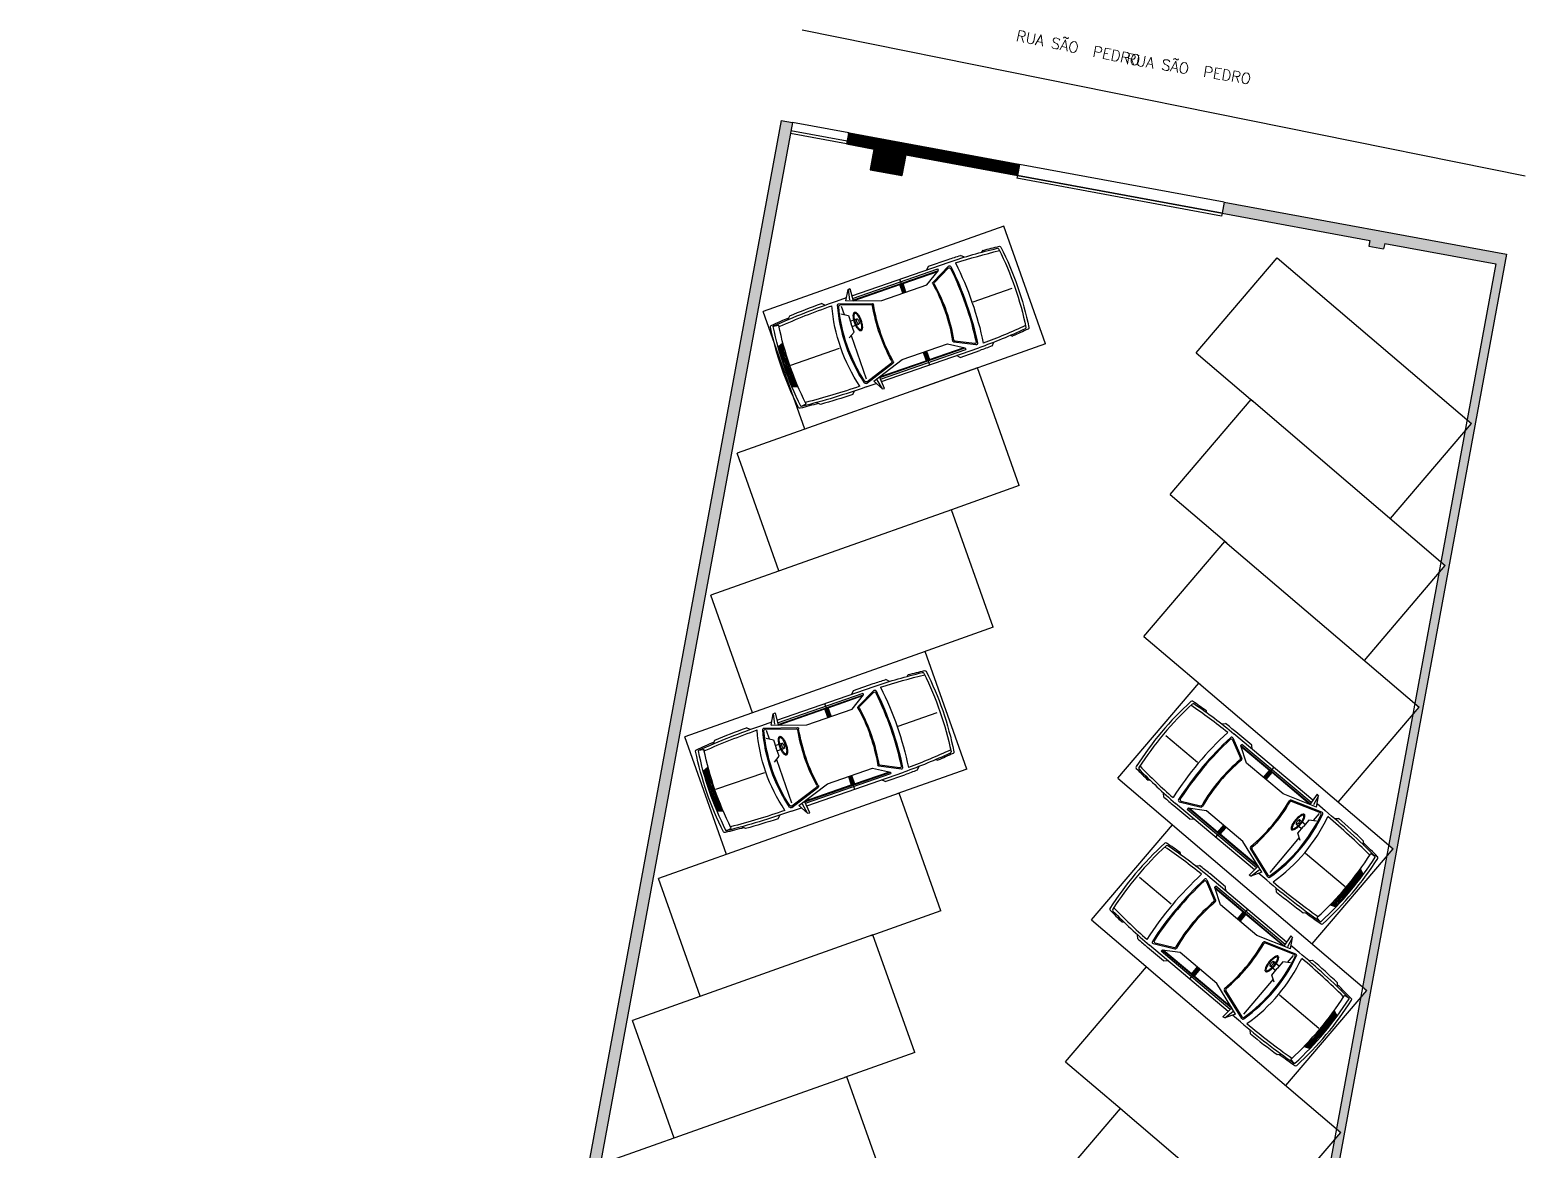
# Model space of a CAD drawing. Extents: x -21354 to 15991, y -13146 to -3381.
# Drawn here: x -21105 to -18469, y -5355 to -3381 of the extents above; entities that cross this region are included whole.
import ezdxf

# ---------------------------------------------------------------- set-up
doc = ezdxf.new("R2010")
doc.units = 0
doc.header["$LTSCALE"] = 100
doc.header["$MEASUREMENT"] = 0
for name, color, linetype in [('4 - CAR', 2, 'CONTINUOUS'), ('4 - HACHURA PAREDE', 251, 'CONTINUOUS'), ('4 - P01', 1, 'CONTINUOUS'), ('4 - P02', 2, 'CONTINUOUS'), ('4 - P03', 3, 'CONTINUOUS'), ('4 - P04', 4, 'CONTINUOUS')]:
    doc.layers.add(name, color=color, linetype=linetype)
doc.styles.add('C-75', font='romans.shx', dxfattribs={"height": 15})
pattern_1 = [(45, (-28863.88368, -12923.57572), (-0.0883883476, 0.0883883476), [])]

# ---------------------------------------------------------------- blocks, each defined once
blk = doc.blocks.new('Carrom')
at = {"layer": '4 - CAR'}
for p, q in [((98.3, 159.6), (103.3, 154.6)), ((140.8, 149.7), (150.8, 167.3)), ((150.8, 167.3), (147.3, 149.3)), ((150.8, 167.3), (154.6, 167.9)), ((154.6, 167.9), (152.8, 145.7)), ((298.3, 159.7), (293.3, 154.7)), ((298.3, 159.7), (335, 159.7)), ((358.1, 159.3), (363.3, 154.1)), ((6, 149.6), (13.9, 148.5)), ((38.6, 157.3), (33.3, 151.9)), ((125, 154.7), (143.7, 154.7)), ((127.5, 148.9), (183, 130.4)), ((128.9, 146.3), (180.7, 129.1)), ((129.8, 60.2), (129.8, 141)), ((140.8, 149.7), (200.8, 129.7)), ((152.8, 145.7), (239.9, 145.7)), ((152.9, 146.7), (312.5, 146.7)), ((153.1, 149.7), (312.5, 149.7)), ((153.5, 154.7), (335, 154.7)), ((239.9, 129.7), (239.9, 145.7)), ((240.9, 129.7), (240.9, 146.7)), ((242.9, 129.7), (242.9, 154.7)), ((244.9, 129.7), (244.9, 146.7)), ((245.9, 145.7), (310.9, 145.7)), ((245.9, 129.7), (245.9, 145.7)), ((285, 129.7), (312.5, 146.7)), ((331.9, 148.2), (296.7, 130.6)), ((330.2, 145.1), (298.9, 129.4)), ((312.5, 146.7), (312.5, 149.7)), ((395.5, 152.3), (398.5, 154.6)), ((11.5, 115.9), (1.2, 111.8)), ((200.8, 129.7), (285, 129.7)), ((12, 74.7), (103, 74.7)), ((124.9, 63.2), (136.3, 56.2)), ((136.3, 56.2), (136.3, 40.9)), ((352, 74.7), (425, 74.7)), ((11.5, 33.5), (1.2, 37.7)), ((136.3, 45.9), (143, 45.9)), ((136.3, 25.7), (136.3, 40.9)), ((136.3, 35.9), (143, 35.9)), ((144.6, 45.9), (148.7, 45.9)), ((144.6, 35.9), (148.7, 35.9)), ((6, -0.1), (13.9, 0.9)), ((124.9, 18.6), (136.3, 25.7)), ((127.5, 0.6), (183, 19)), ((128.9, 3.1), (180.7, 20.4)), ((129.8, 5.5), (129.8, 21.6)), ((140.8, -0.3), (200.8, 19.7)), ((150.8, -17.9), (147.3, 0.2)), ((154.6, -18.4), (152.8, 3.7)), ((152.8, 3.7), (239.9, 3.7)), ((152.9, 2.7), (312.5, 2.7)), ((200.8, 19.7), (285, 19.7)), ((239.9, 19.7), (239.9, 3.7)), ((240.9, 19.7), (240.9, 2.7)), ((242.9, 19.7), (242.9, -5.3)), ((244.9, 19.7), (244.9, 2.7)), ((245.9, 19.7), (245.9, 3.7)), ((245.9, 3.7), (310.9, 3.7)), ((285, 19.7), (312.5, 2.7)), ((331.9, 1.3), (296.7, 18.9)), ((330.2, 4.3), (298.9, 20)), ((312.5, 2.7), (312.5, -0.3)), ((33.3, -2.5), (38.6, -7.8)), ((103.3, -5.2), (98.3, -10.1)), ((125, -5.3), (143.7, -5.3)), ((140.8, -0.3), (150.8, -17.9)), ((150.8, -17.9), (154.6, -18.4)), ((153.1, -0.3), (312.5, -0.3)), ((153.5, -5.3), (335, -5.3)), ((293.3, -5.3), (298.3, -10.3)), ((298.3, -10.3), (335, -10.3)), ((363.3, -4.6), (358.1, -9.8)), ((395.5, -2.9), (398.5, -5.2))]:
    blk.add_line(p, q, dxfattribs=at)
for points in [[(148.7, 58.4, 0.22377), (146.9, 57.5, 0.090414), (144.5, 53.3, 0.047239), (143.2, 48.1, 0.035198), (142.7, 40.9, 0.035198), (143.2, 33.7, 0.047239), (144.5, 28.5, 0.090414), (146.9, 24.3, 0.22377), (148.7, 23.4, 0.22377), (150.6, 24.3, 0.090414), (152.9, 28.5, 0.047239), (154.2, 33.7, 0.035198), (154.7, 40.9, 0.035198), (154.2, 48.1, 0.047239), (152.9, 53.3, 0.090414), (150.6, 57.5, 0.22377)], [(148.7, 56.4, 0.249518), (147.4, 55.7, 0.080335), (145.7, 51.9, 0.039271), (144.8, 47.3, 0.028768), (144.4, 40.9, 0.028768), (144.8, 34.5, 0.039271), (145.7, 29.9, 0.080335), (147.4, 26.1, 0.249518), (148.7, 25.4, 0.249518), (150, 26.1, 0.080335), (151.8, 29.9, 0.039271), (152.7, 34.5, 0.028768), (153, 40.9, 0.028768), (152.7, 47.3, 0.039271), (151.8, 51.9, 0.080335), (150, 55.7, 0.249518)], [(148.7, 35.9, 0.22377), (149.2, 36.2, 0.090414), (149.9, 37.4, 0.047239), (150.3, 38.9, 0.035198), (150.4, 40.9, 0.035198), (150.3, 43, 0.047239), (149.9, 44.4, 0.090414), (149.2, 45.7, 0.22377), (148.7, 45.9, 0.22377), (148.2, 45.7, 0.090414), (147.5, 44.4, 0.047239), (147.1, 43, 0.035198), (147, 40.9, 0.035198), (147.1, 38.9, 0.047239), (147.5, 37.4, 0.090414), (148.2, 36.2, 0.22377)]]:
    blk.add_lwpolyline(points, format="xyb", close=True, dxfattribs=at)
for centre, radius, start, end in [((118.8, -1137.7), 1297.5, 90.9021, 93.5413), ((327.7, -789.7), 949.4, 88.1654, 89.5555), ((565, 74.7), 570, 172.4289, 187.5711), ((2.5, 149.5), 2.5, 95.1626, 172.4289), ((565, 74.7), 565, 172.4531, 187.5469), ((118.8, -1137.7), 1295, 93.6667, 95.1626), ((5.9, 148.8), 1, 95.0135, 172.4531), ((5.9, 148.6), 1, 82.3719, 172.4734), ((118.8, -1137.7), 1292.5, 89.7229, 95.0135), ((565, 74.7), 555, 172.4749, 180), ((13.8, 147.5), 1, 352.4749, 82.3719), ((118.8, -1137.7), 1287.5, 90.1823, 94.6429), ((401.3, 74.7), 296.3, 165.3334, 194.6666), ((401.3, 74.7), 286.3, 165.3451, 194.6549), ((401.3, 74.7), 284.3, 165.7797, 194.2203), ((126.7, 146.5), 2.5, 71.5651, 165.3451), ((128.2, 143.9), 2.5, 71.5651, 165.7797), ((331.4, 142.9), 2.5, 6.9827, 116.5651), ((333, 145.9), 2.5, 7.2712, 116.5651), ((-225, 74.7), 563, 353.0173, 6.9827), ((327.7, -789.7), 944.4, 84.2048, 89.5555), ((-225, 74.7), 565, 352.7288, 7.2712), ((-225, 74.7), 575, 352.5187, 7.4813), ((327.7, -789.7), 939.4, 84.0128, 88.9368), ((327.7, -789.7), 946.9, 83.9288, 85.7086), ((422.8, 147.4), 2.5, 7.4274, 84.2048), ((-135, 74.7), 565, 352.5726, 7.4274), ((427.6, 149.5), 2.5, 7.567, 83.9288), ((-135, 74.7), 570, 352.433, 7.567), ((565, 74.7), 563, 176.142, 180), ((565, 74.7), 561, 176.044, 180), ((565, 74.7), 559, 175.9453, 180), ((565, 74.7), 557, 175.8457, 180), ((485, 74.7), 307, 170.3354, 189.6646), ((485, 74.7), 305, 170.0159, 189.9841), ((179.9, 126.7), 2.5, 350.3354, 71.5651), ((182.2, 128), 2.5, 350.0159, 71.5651), ((297.8, 128.3), 2.5, 116.5651, 190.0386), ((-5, 74.7), 305, 349.9614, 10.0386), ((300, 127.2), 2.5, 116.5651, 189.7621), ((-5, 74.7), 307, 350.2379, 9.7621), ((565, 74.7), 563, 180, 183.858), ((565, 74.7), 561, 180, 183.956), ((565, 74.7), 559, 180, 184.0547), ((565, 74.7), 557, 180, 184.1543), ((565, 74.7), 555, 180, 187.5251), ((5.9, 0.8), 1, 187.5266, 277.6281), ((5.9, 0.6), 1, 187.5469, 264.9865), ((13.8, 1.9), 1, 277.6281, 7.5251), ((118.8, 1287.2), 1287.5, 265.3571, 269.8177), ((126.7, 2.9), 2.5, 194.6549, 288.4349), ((128.2, 5.5), 2.5, 194.2203, 288.4349), ((179.9, 22.8), 2.5, 288.4349, 9.6646), ((182.2, 21.4), 2.5, 288.4349, 9.9841), ((297.8, 21.1), 2.5, 169.9614, 243.4349), ((300, 22.2), 2.5, 170.2379, 243.4349), ((331.4, 6.6), 2.5, 243.4349, 353.0173), ((333, 3.5), 2.5, 243.4349, 352.7288), ((327.7, 939.1), 939.4, 271.0632, 275.9872), ((422.8, 2), 2.5, 275.7952, 352.5726), ((2.5, -0.1), 2.5, 187.5711, 264.8374), ((118.8, 1287.2), 1295, 264.8374, 266.3333), ((118.8, 1287.2), 1292.5, 264.9865, 270.2771), ((118.8, 1287.2), 1297.5, 266.4587, 269.0979), ((327.7, 939.1), 944.4, 270.4445, 275.7952), ((327.7, 939.1), 949.4, 270.4445, 271.8346), ((327.7, 939.1), 946.9, 274.2914, 276.0712), ((427.6, 0), 2.5, 276.0712, 352.433)]:
    blk.add_arc(centre, radius, start, end, dxfattribs=at)

msp = doc.modelspace()

# ---------------------------------------------------------------- hatches: boundary and pattern name
at = {"layer": '4 - HACHURA PAREDE', "ltscale": 0.2}
h = msp.add_hatch(dxfattribs=at)
h.set_pattern_fill('ANSI31', color=251, style=0)
h.set_pattern_definition(pattern_1)
h.paths.add_polyline_path([(-21104.9, -6366.9), (-21104.9, -6391.9), (-20966.9, -6391.9), (-20966.9, -6401.9), (-20941.9, -6401.9), (-20941.9, -6391.9), (-20649.9, -6391.9), (-20649.9, -6404.9), (-20615.4, -6404.9), (-20615.4, -6391.9), (-20286.4, -6391.9), (-19760.7, -3544), (-19780.4, -3540.4), (-20302.2, -6366.9)])
h = msp.add_hatch(dxfattribs=at)
h.set_pattern_fill('ANSI31', color=251, style=0)
h.set_pattern_definition(pattern_1)
h.paths.add_polyline_path([(-19560.8, -3601.2), (-19364.1, -3637.5), (-19360.5, -3617.9), (-19661.4, -3562.3), (-19665, -3582), (-19616.8, -3590.9), (-19623.5, -3627.3), (-19567.5, -3637.6)])
h = msp.add_hatch(dxfattribs=at)
h.set_pattern_fill('ANSI31', color=251, style=0)
h.set_pattern_definition(pattern_1)
h.paths.add_polyline_path([(-18999.6, -3684.5), (-19003.2, -3704.2), (-18742.6, -3752.3), (-18744.4, -3762.1), (-18718.4, -3766.9), (-18716.5, -3757.1), (-18520.4, -3793.3), (-18571.1, -4068.1), (-18563.4, -4074.7), (-18574.7, -4087.9), (-18617.2, -4317.9), (-18609.6, -4324.5), (-18620.9, -4337.7), (-18663.3, -4567.8), (-18655.7, -4574.3), (-18667, -4587.5), (-18709.4, -4817.6), (-18701.8, -4824.1), (-18713.1, -4837.4), (-18755.6, -5067.4), (-18747.9, -5073.9), (-18759.2, -5087.2), (-18801.7, -5317.2), (-18794, -5323.7), (-18805.3, -5337), (-18847.8, -5567), (-18840.1, -5573.5), (-18851.4, -5586.8), (-18893.9, -5816.8), (-18889.4, -5820.7), (-18896.1, -5828.6), (-18940, -6066.6), (-18932.4, -6073.2), (-18943.7, -6086.4), (-18947.1, -6105.2, -0.223071), (-18947.5, -6107.3, -0.000076), (-18947.6, -6107.4), (-18986.1, -6316.4), (-18975.4, -6325.6), (-18991.3, -6344.3), (-19028.5, -6545.6), (-19013.7, -6548.3), (-18502, -3776.4)])

# ---------------------------------------------------------------- linework, layer by layer
at = {"layer": '4 - P01', "color": 251, "ltscale": 0.2}
for p, q in [((-19661.4, -3562.3), (-19760.7, -3544)), ((-18999.6, -3684.5), (-19360.5, -3617.9)), ((-19314.5, -3934.1), (-19388.1, -3726.7)), ((-19048.6, -3950), (-18905.8, -3782.6)), ((-19738.6, -4084.6), (-19812.2, -3877.3)), ((-19360.6, -4183.9), (-19434.2, -3976.6)), ((-19094.7, -4199.8), (-18951.9, -4032.5)), ((-18706.2, -4242), (-18563.4, -4074.7)), ((-19784.7, -4334.4), (-19858.3, -4127.1)), ((-19406.7, -4433.7), (-19480.3, -4226.4)), ((-19140.8, -4449.7), (-18998.1, -4282.3)), ((-18752.3, -4491.9), (-18609.6, -4324.5)), ((-19830.8, -4584.2), (-19904.4, -4376.9)), ((-19452.9, -4683.5), (-19526.4, -4476.2)), ((-19186.9, -4699.5), (-19044.2, -4532.1)), ((-18798.4, -4741.7), (-18655.7, -4574.3)), ((-19876.9, -4834), (-19950.5, -4626.7)), ((-19499, -4933.3), (-19572.6, -4726)), ((-19233.1, -4949.3), (-19090.3, -4781.9)), ((-18844.5, -4991.5), (-18701.8, -4824.1)), ((-19923.1, -5083.8), (-19996.6, -4876.5)), ((-19545.1, -5183.1), (-19618.7, -4975.8)), ((-19279.2, -5199.1), (-19136.4, -5031.7)), ((-18890.7, -5241.3), (-18747.9, -5073.9)), ((-19969.2, -5333.7), (-20042.8, -5126.3)), ((-19591.2, -5433), (-19664.8, -5225.6)), ((-19325.3, -5448.9), (-19182.5, -5281.5)), ((-18936.8, -5491.1), (-18794, -5323.7))]:
    msp.add_line(p, q, dxfattribs=at)
at = {"layer": '4 - P01', "color": 251}
for p, q in [((-19388.1, -3726.7), (-19812.2, -3877.3)), ((-18905.8, -3782.6), (-18563.4, -4074.7)), ((-19314.5, -3934.1), (-19542.8, -4015.1)), ((-19048.6, -3950), (-18948.8, -4035.1)), ((-19434.2, -3976.6), (-19858.3, -4127.1)), ((-18951.9, -4032.5), (-18609.6, -4324.5)), ((-19360.6, -4183.9), (-19480.3, -4226.4)), ((-19094.7, -4199.8), (-18995, -4284.9)), ((-19480.3, -4226.4), (-19904.4, -4376.9)), ((-18998.1, -4282.3), (-18655.7, -4574.3)), ((-19406.7, -4433.7), (-19530.3, -4477.6)), ((-19140.8, -4449.7), (-19041.1, -4534.7)), ((-19526.4, -4476.2), (-19950.5, -4626.7)), ((-19044.2, -4532.1), (-18701.8, -4824.1)), ((-19452.9, -4683.5), (-19576.4, -4727.4)), ((-19186.9, -4699.5), (-19087.2, -4784.5)), ((-19572.6, -4726), (-19996.6, -4876.5)), ((-19090.3, -4781.9), (-18747.9, -5073.9)), ((-19499, -4933.3), (-19622.5, -4977.2)), ((-19233.1, -4949.3), (-19133.3, -5034.4)), ((-19618.7, -4975.8), (-20042.8, -5126.3)), ((-19136.4, -5031.7), (-18794, -5323.7)), ((-19545.1, -5183.1), (-19668.6, -5227)), ((-19279.2, -5199.1), (-19179.4, -5284.2)), ((-19664.8, -5225.6), (-20088.9, -5376.1)), ((-19182.5, -5281.5), (-18840.1, -5573.5))]:
    msp.add_line(p, q, dxfattribs=at)
at = {"layer": '4 - P02', "color": 251}
msp.add_line((-19743.2, -3381), (-18468.9, -3638.4), dxfattribs=at)
at = {"layer": '4 - P02', "color": 251, "ltscale": 0.2}
for p, q in [((-19665, -3582), (-19764.3, -3563.7)), ((-19664.1, -3577.1), (-19763.4, -3558.7)), ((-19364.1, -3637.5), (-19365, -3642.5)), ((-19003.2, -3704.2), (-19364.1, -3637.5)), ((-19364.1, -3637.5), (-19003.2, -3704.2)), ((-19004.1, -3709.1), (-19365, -3642.5)), ((-19003.2, -3704.2), (-19004.1, -3709.1)), ((-19003.2, -3704.2), (-19004.1, -3709.1))]:
    msp.add_line(p, q, dxfattribs=at)
at = {"layer": '4 - P03', "color": 251}
for p, q in [((-19780.4, -3540.4), (-20302.2, -6366.9)), ((-19760.7, -3544), (-20286.4, -6391.9)), ((-19780.4, -3540.4), (-19760.7, -3544)), ((-19661.4, -3562.3), (-19665, -3582)), ((-19665, -3582), (-19616.8, -3590.9)), ((-19661.4, -3562.3), (-19360.5, -3617.9)), ((-19616.8, -3590.9), (-19623.5, -3627.3)), ((-19560.8, -3601.2), (-19567.5, -3637.6)), ((-19560.8, -3601.2), (-19364.1, -3637.5)), ((-19623.5, -3627.3), (-19567.5, -3637.6)), ((-19360.5, -3617.9), (-19364.1, -3637.5)), ((-18999.6, -3684.5), (-19003.2, -3704.2)), ((-18999.6, -3684.5), (-18502, -3776.4)), ((-19003.2, -3704.2), (-18742.6, -3752.3)), ((-18742.6, -3752.3), (-18744.4, -3762.1)), ((-18744.4, -3762.1), (-18718.4, -3766.9)), ((-18716.5, -3757.1), (-18718.4, -3766.9)), ((-18716.5, -3757.1), (-18520.4, -3793.3)), ((-18520.4, -3793.3), (-19032.1, -6565.3)), ((-18502, -3776.4), (-19013.7, -6548.3))]:
    msp.add_line(p, q, dxfattribs=at)

# ---------------------------------------------------------------- block references
at = {"layer": '4 - CAR', "color": 251, "ltscale": 0.2, "xscale": -1}
for p, rotation in [((-19799.2, -3904.9), 199.1282189862076), ((-19931.2, -4652.5), 199.1282189862071)]:
    msp.add_blockref('Carrom', p, dxfattribs=dict(at, rotation=rotation))
at = {"layer": '4 - CAR', "color": 251, "ltscale": 0.2}
for p, rotation in [((-18729.1, -4841.3), 139.9527053426756), ((-18775.2, -5091.1), 139.9527053426759)]:
    msp.add_blockref('Carrom', p, dxfattribs=dict(at, rotation=rotation))

# ---------------------------------------------------------------- texts
at = {"layer": '4 - P04', "color": 251, "style": 'C-75'}
for rotation, p in [(348.4679, (-19367.5, -3400)), (350.613, (-19173.2, -3440.9))]:
    msp.add_text('RUA SÃO  PEDRO', height=19, rotation=rotation, dxfattribs=at).set_placement(p)

doc.saveas('drawing.dxf')
